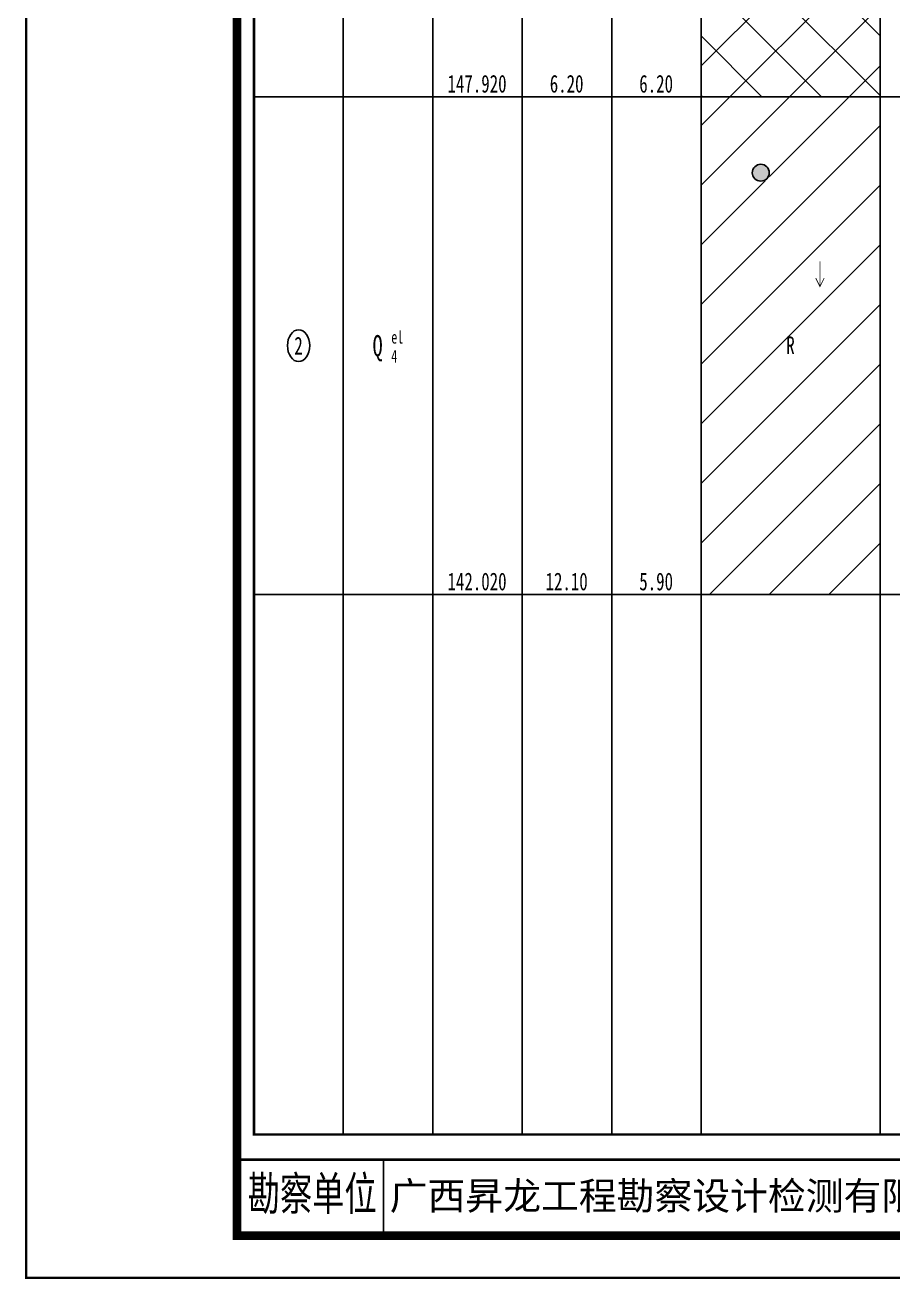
# Model space of a CAD drawing. Extents: x -27 to 2779, y -202 to 95.
# Drawn here: x 1388.9 to 1491.7, y -202.1 to -53.5 of the extents above; entities that cross this region are included whole.
import ezdxf

# ---------------------------------------------------------------- set-up
doc = ezdxf.new("R2010")
doc.units = 0
doc.header["$MEASUREMENT"] = 0
for name, color, linetype in [('ZZT_BGBJ', 7, 'Continuous'), ('ZZT_QYBJ', 7, 'Continuous'), ('ZZT_TC', 7, 'Continuous')]:
    doc.layers.add(name, color=color, linetype=linetype)
doc.styles.add('BODYCONTENT', font='simfang.ttf', dxfattribs={"width": 0.7, "height": 2.5})
doc.styles.add('HT', font='simhei.ttf')
doc.styles.add('LZ_FONT', font='simfang.ttf', dxfattribs={"width": 0.7, "height": 8})

# ---------------------------------------------------------------- blocks, each defined once
blk = doc.blocks.new('zztSLbg')
blk.add_wipeout([(-0.05, -0.11), (1.04, -0.11), (1.04, 3), (-0.05, 3)])
at = {"color": 1, "const_width": 0.1}
for points in [[(0.5, 3), (0.5, 0)], [(0, 1), (0.5, 0), (1, 1)]]:
    blk.add_lwpolyline(points, dxfattribs=at)
blk = doc.blocks.new('zztTLqy-yz', base_point=(1, 2))
blk.add_wipeout([(0, 0), (2, 0), (2, 2), (0, 2)])
h = blk.add_hatch(color=1)
edge = h.paths.add_edge_path()
edge.add_arc((1, 1), 1, 0, 360)
at = {"color": 1}
blk.add_circle((1, 1), 1, dxfattribs=at)
blk = doc.blocks.new('block7', base_point=(27, 229))
for p, q in [((25, 5), (25, 14)), ((25, 5), (25, 14)), ((25, 5), (25, 14)), ((42.36, 5), (42.36, 14)), ((42.36, 5), (42.36, 14))]:
    blk.add_line(p, q)
for points, const_width in [([(0, 0), (210, 0), (210, 297), (0, 297)], 0.25), ([(25, 5), (205, 5), (205, 292), (25, 292)], 1), ([(27, 265), (203, 265), (203, 17), (27, 17)], 0.3)]:
    blk.add_lwpolyline(points, close=True, dxfattribs=dict(const_width=const_width))
at = {"const_width": 0.3}
blk.add_lwpolyline([(25, 14), (205, 14)], dxfattribs=at)
at = {"style": 'LZ_FONT', "width": 0.7}
blk.add_text('勘察单位', height=4, dxfattribs=at).set_placement((26.27, 8))
at = {"style": 'HT'}
blk.add_text('广西昇龙工程勘察设计检测有限公司', height=3.2865, dxfattribs=at).set_placement((43.1, 8.08))

msp = doc.modelspace()

# ---------------------------------------------------------------- hatches: boundary and pattern name
at = {"layer": 'ZZT_TC'}
h = msp.add_hatch(dxfattribs=at)
h.set_pattern_fill('GKSTT', color=256, style=0)
h.set_pattern_definition([(45, (0, 0), (-3.535534, 3.535534), []), (135, (0, 0), (-3.535534, -3.535534), [])])
h.paths.add_polyline_path([(1469.01, 0), (1490.22, 0), (1490.22, -62), (1469.01, -62)], flags=0)
h = msp.add_hatch(dxfattribs=at)
h.set_pattern_fill('GKHNT', color=256, style=0)
h.set_pattern_definition([(45, (0, 0), (-3.535534, 3.535534), [])])
h.paths.add_polyline_path([(1469.01, -62), (1490.22, -62), (1490.22, -121), (1469.01, -121)], flags=0)

# ---------------------------------------------------------------- linework, layer by layer
for p, q in [((1416, 27), (1416, -185)), ((1426.6, 27), (1426.6, -185)), ((1437.2, 27), (1437.2, -185)), ((1447.81, 27), (1447.81, -185)), ((1458.41, 27), (1458.41, -185)), ((1469.01, 27), (1469.01, -185)), ((1490.22, 27), (1490.22, -185)), ((1416, -62), (1426.6, -62)), ((1426.6, -62), (1437.2, -62)), ((1437.2, -62), (1447.81, -62)), ((1447.81, -62), (1458.41, -62)), ((1458.41, -62), (1469.01, -62)), ((1490.22, -62), (1549.59, -62)), ((1416, -121), (1426.6, -121)), ((1426.6, -121), (1437.2, -121)), ((1437.2, -121), (1447.81, -121)), ((1447.81, -121), (1458.41, -121)), ((1458.41, -121), (1469.01, -121)), ((1469.01, -121), (1490.22, -121)), ((1490.22, -121), (1549.59, -121))]:
    msp.add_line(p, q, dxfattribs=at)
for points in [[(1469.01, 0), (1490.22, 0), (1490.22, -62), (1469.01, -62)], [(1469.01, -62), (1490.22, -62), (1490.22, -121), (1469.01, -121)]]:
    msp.add_lwpolyline(points, close=True, dxfattribs=at)
at = {"layer": 'ZZT_TC', "color": 7}
msp.add_ellipse((1421.3, -91.5), major_axis=(0, 1.89), ratio=0.7, dxfattribs=at)

# ---------------------------------------------------------------- texts
at = {"layer": 'ZZT_TC', "color": 7, "style": 'BODYCONTENT', "width": 0.7}
for s, height, p in [('147.920', 2.1, (1438.95, -61.5)), ('6.20', 2.1, (1451.07, -61.5)), ('6.20', 2.1, (1461.68, -61.5)), ('2', 2.1, (1420.79, -92.55)), ('Q', 2.5, (1430.07, -92.75)), ('el', 1.5, (1432.28, -91.25)), ('R', 2.1, (1479.11, -92.5)), ('4', 1.5, (1432.28, -93.5)), ('142.020', 2.1, (1438.95, -120.5)), ('12.10', 2.1, (1450.57, -120.5)), ('5.90', 2.1, (1461.68, -120.5))]:
    msp.add_text(s, height=height, dxfattribs=at).set_placement(p)

# ---------------------------------------------------------------- next in the draw order: block references
at = {"layer": 'ZZT_BGBJ'}
msp.add_blockref('zztSLbg', (1482.6, -84.5), dxfattribs=at)
at = {"layer": 'ZZT_QYBJ'}
msp.add_blockref('zztTLqy-yz', (1476.08, -70), dxfattribs=at)

# ---------------------------------------------------------------- next in the draw order: linework, layer by layer
at = {"layer": 'ZZT_TC', "color": 7, "const_width": 0.3, "flags": 128}
msp.add_lwpolyline([(1416, 27), (1592, 27), (1592, -185), (1416, -185)], close=True, dxfattribs=at)

# ---------------------------------------------------------------- next in the draw order: block references
at = {"layer": 'ZZT_TC'}
msp.add_blockref('block7', (1416, 27), dxfattribs=at)

doc.saveas('drawing.dxf')
